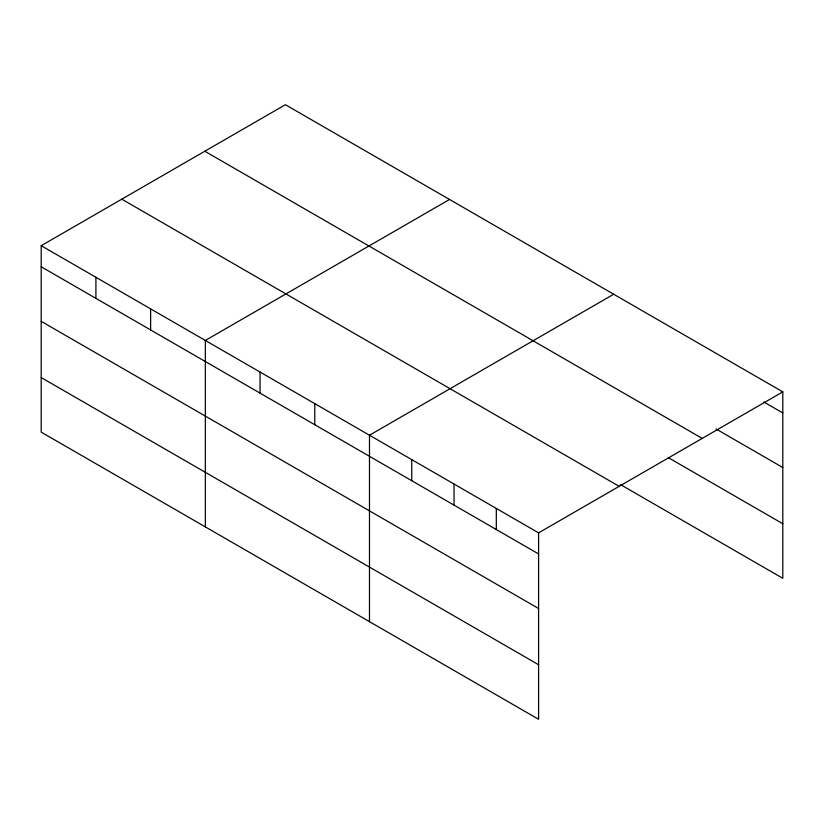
<?xml version="1.0" encoding="UTF-8"?>
<svg xmlns="http://www.w3.org/2000/svg" width="824" height="824" viewBox="0 0 824 824"><rect width="100%" height="100%" fill="white"/><g stroke="black" fill="none" stroke-linecap="round" stroke-linejoin="round"><path stroke-width="1.24" d="M538.597 608.503L538.597 532.86L41.2 245.696L41.2 432.126L538.597 719.29L538.597 608.503L41.2 321.339M620.359 484.522L782.8 578.304L782.8 391.874L285.403 104.71L41.2 245.696M449.543 199.47L205.341 340.456L205.341 526.897M613.684 294.24L369.482 435.227L369.482 621.656M538.597 532.86L782.8 391.874M763.889 402.03L782.8 412.948M716.046 428.974L782.8 467.517M204.815 151.235L702.213 438.399M668.202 457.577L782.8 523.734M121.787 199.171L619.184 486.335M41.2 266.77L538.597 553.944M41.2 377.557L538.597 664.731M496.316 508.449L496.316 529.533M454.034 484.048L454.034 505.122M411.763 459.637L411.763 480.711M314.768 403.636L314.768 424.71M260.054 372.046L260.054 393.13M150.627 308.876L150.627 329.95M95.914 277.286L95.914 298.36"/></g></svg>
